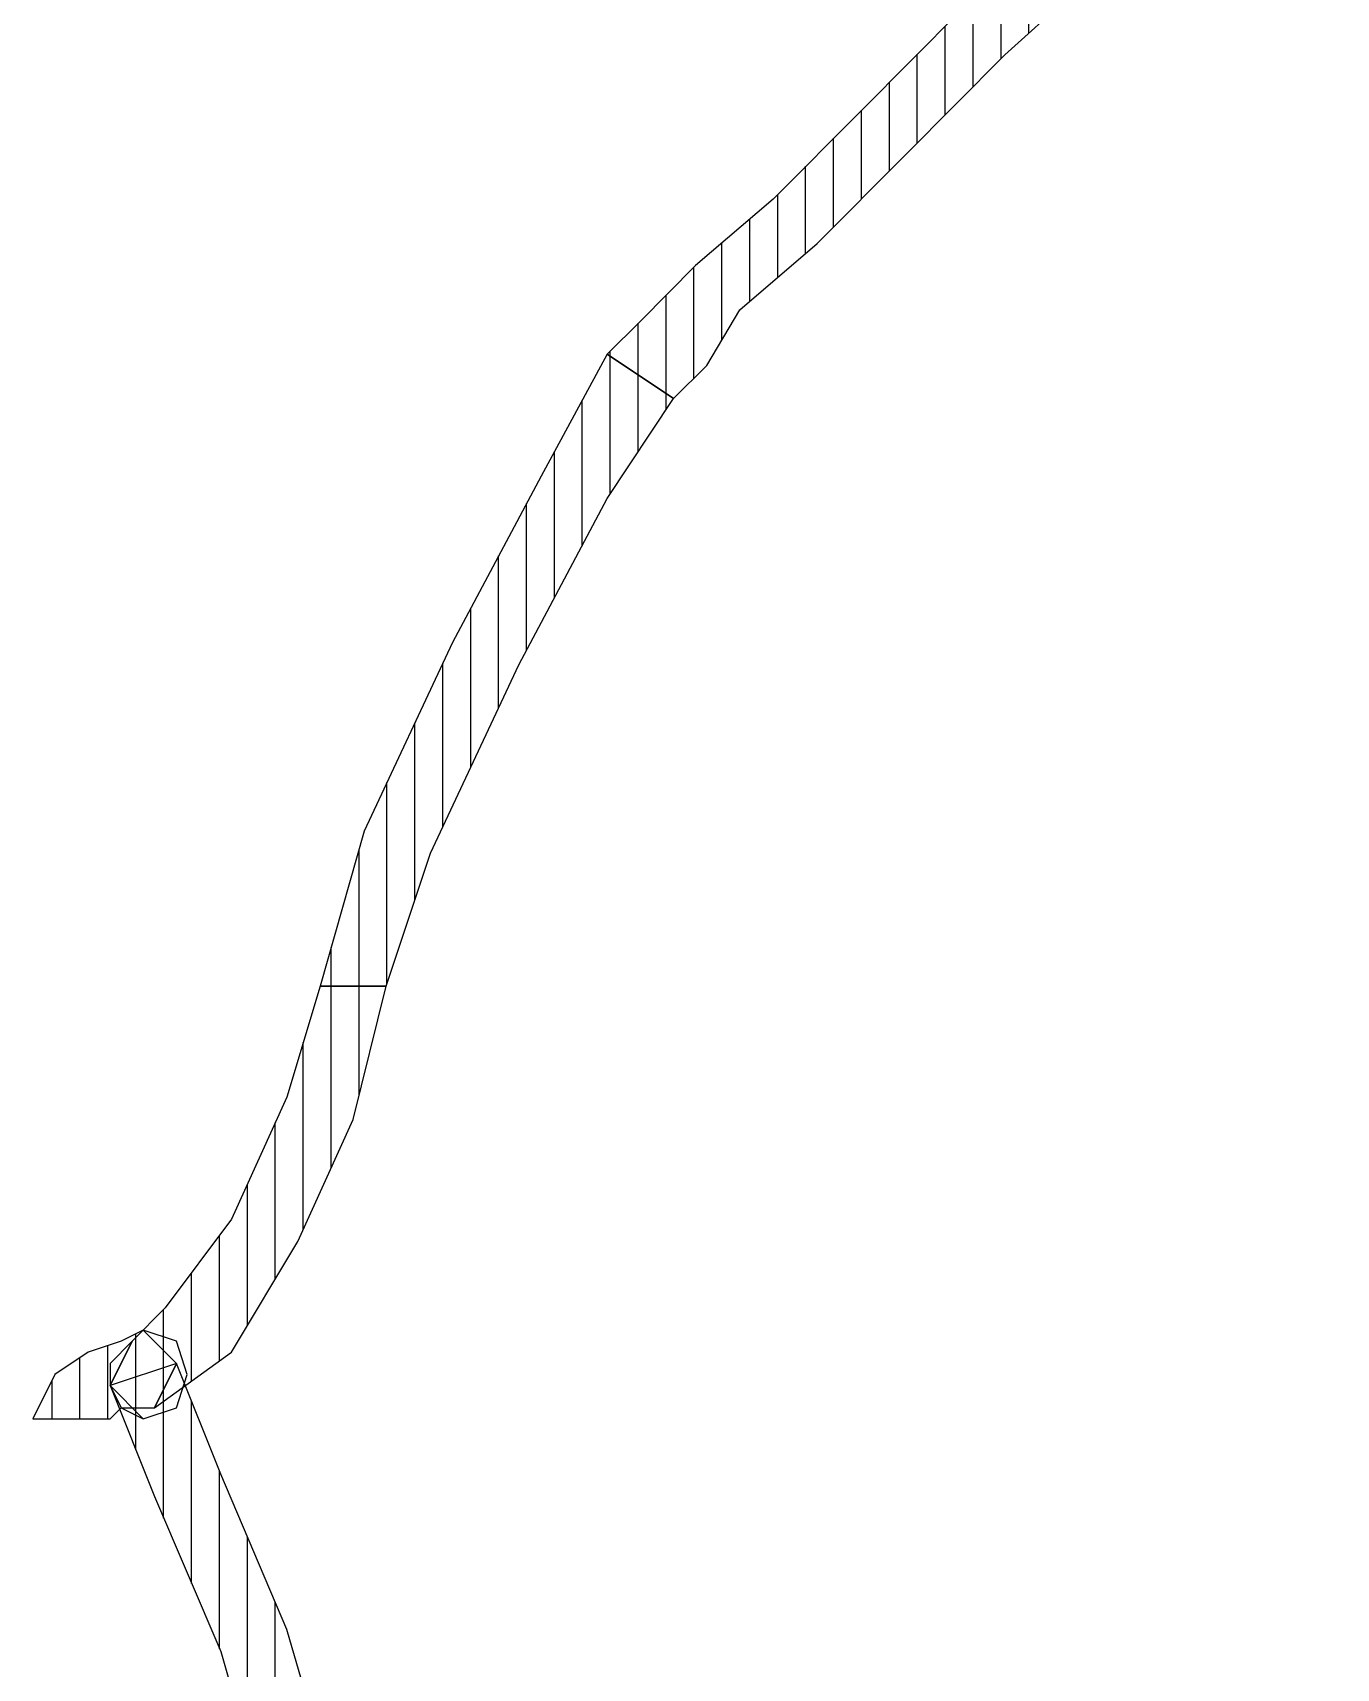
# Model space of a CAD drawing. Header units: millimetres. Extents: x 11489 to 12006, y 36725 to 37730.
# Drawn here: x 11679.77 to 11685.6, y 36957.45 to 36964.78 of the extents above; entities that cross this region are included whole.
import ezdxf

# ---------------------------------------------------------------- set-up
doc = ezdxf.new("R2010")
doc.units = ezdxf.units.MM
doc.layers.add('OC-Mutfak_Ekipman', color=252, linetype='Continuous')
pattern_1 = [(360, (-19413.11011, 29189.02214), (1e-16, 0.125), [25])]

# ---------------------------------------------------------------- blocks, each defined once
blk = doc.blocks.new('A$C0b4f8896')
at = {"ltscale": 30}
h = blk.add_hatch(dxfattribs=at)
h.set_pattern_fill('DC_LINES', color=256, scale=0.1, style=0)
h.set_pattern_definition(pattern_1)
edge = h.paths.add_edge_path(flags=0)
edge.add_line((44.6572, 44.7256), (44.8062, 44.874))
edge.add_line((44.8062, 44.874), (44.7565, 44.9727))
edge.add_line((44.7565, 44.9727), (44.7068, 45.1211))
edge.add_line((44.7068, 45.1211), (44.6075, 45.2695))
edge.add_line((44.6075, 45.2695), (44.4088, 45.3691))
edge.add_line((44.4088, 45.3691), (44.4088, 45.0723))
edge.add_line((44.4088, 45.0723), (44.4088, 45.0225))
edge.add_line((44.4088, 45.0225), (44.4585, 44.9727))
edge.add_line((44.4585, 44.9727), (44.4088, 44.874))
edge.add_line((44.4088, 44.874), (44.5578, 45.0225))
edge.add_line((44.5578, 45.0225), (44.4088, 44.874))
edge.add_line((44.4088, 44.874), (44.4585, 44.7256))
edge.add_line((44.4585, 44.7256), (44.6075, 44.6768))
edge.add_line((44.6075, 44.6768), (44.7565, 44.7256))
edge.add_line((44.7565, 44.7256), (44.8062, 44.874))
h = blk.add_hatch(dxfattribs=at)
h.set_pattern_fill('DC_LINES', color=256, scale=0.1, style=0)
h.set_pattern_definition(pattern_1)
edge = h.paths.add_edge_path(flags=0)
edge.add_line((38.1002, 43.3408), (38.1002, 42.9941))
edge.add_line((38.1002, 42.9941), (38.8453, 43.0928))
edge.add_line((38.8453, 43.0928), (39.6897, 43.2412))
edge.add_line((39.6897, 43.2412), (40.6335, 43.4395))
edge.add_line((40.6335, 43.4395), (41.6767, 43.6865))
edge.add_line((41.6767, 43.6865), (42.6205, 43.9834))
edge.add_line((42.6205, 43.9834), (43.465, 44.2314))
edge.add_line((43.465, 44.2314), (44.1604, 44.5273))
edge.add_line((44.1604, 44.5273), (44.6572, 44.7256))
edge.add_line((44.6572, 44.7256), (44.5578, 45.0225))
edge.add_line((44.5578, 45.0225), (44.061, 44.8242))
edge.add_line((44.061, 44.8242), (43.3656, 44.5273))
edge.add_line((43.3656, 44.5273), (42.5212, 44.2803))
edge.add_line((42.5212, 44.2803), (41.5773, 43.9834))
edge.add_line((41.5773, 43.9834), (40.6335, 43.7363))
edge.add_line((40.6335, 43.7363), (39.6897, 43.5381))
edge.add_line((39.6897, 43.5381), (38.8453, 43.3896))
edge.add_line((38.8453, 43.3896), (38.1002, 43.3896))
edge.add_line((38.1002, 43.3896), (38.1002, 43.0439))
edge.add_line((38.1002, 43.0439), (38.1002, 43.3896))
edge.add_line((38.1002, 43.3896), (37.9511, 43.3408))
edge.add_line((37.9511, 43.3408), (37.9014, 43.1924))
edge.add_line((37.9014, 43.1924), (37.9511, 43.0439))
edge.add_line((37.9511, 43.0439), (38.1002, 42.9941))
h = blk.add_hatch(dxfattribs=at)
h.set_pattern_fill('DC_LINES', color=256, scale=0.1, style=0)
h.set_pattern_definition(pattern_1)
edge = h.paths.add_edge_path(flags=0)
edge.add_line((38.1002, 42.9941), (38.8453, 43.0928))
edge.add_line((38.8453, 43.0928), (39.6897, 43.2412))
edge.add_line((39.6897, 43.2412), (40.6335, 43.4395))
edge.add_line((40.6335, 43.4395), (41.6767, 43.6865))
edge.add_line((41.6767, 43.6865), (42.6205, 43.9834))
edge.add_line((42.6205, 43.9834), (43.465, 44.2314))
edge.add_line((43.465, 44.2314), (44.1604, 44.5273))
edge.add_line((44.1604, 44.5273), (44.6572, 44.7256))
edge.add_line((44.6572, 44.7256), (44.5578, 45.0225))
edge.add_line((44.5578, 45.0225), (44.061, 44.8242))
edge.add_line((44.061, 44.8242), (43.3656, 44.5273))
edge.add_line((43.3656, 44.5273), (42.5212, 44.2803))
edge.add_line((42.5212, 44.2803), (41.5773, 43.9834))
edge.add_line((41.5773, 43.9834), (40.6335, 43.7363))
edge.add_line((40.6335, 43.7363), (39.6897, 43.5381))
edge.add_line((39.6897, 43.5381), (38.8453, 43.3896))
edge.add_line((38.8453, 43.3896), (38.1002, 43.3896))
h = blk.add_hatch(dxfattribs=at)
h.set_pattern_fill('DC_LINES', color=256, scale=0.1, style=0)
h.set_pattern_definition(pattern_1)
edge = h.paths.add_edge_path(flags=0)
edge.add_line((44.6572, 44.7256), (44.4585, 44.8242))
edge.add_line((44.4585, 44.8242), (44.7068, 44.4785))
edge.add_line((44.7068, 44.4785), (45.2036, 44.1816))
edge.add_line((45.2036, 44.1816), (45.75, 43.9346))
edge.add_line((45.75, 43.9346), (46.3461, 43.7861))
edge.add_line((46.3461, 43.7861), (46.3461, 44.082))
edge.add_line((46.3461, 44.082), (45.8493, 44.2314))
edge.add_line((45.8493, 44.2314), (45.3029, 44.4785))
edge.add_line((45.3029, 44.4785), (44.9055, 44.7754))
edge.add_line((44.9055, 44.7754), (44.7565, 44.9238))
edge.add_line((44.7565, 44.9238), (44.5578, 45.0225))
edge.add_line((44.5578, 45.0225), (44.7565, 44.9238))
edge.add_line((44.7565, 44.9238), (44.6572, 45.0225))
edge.add_line((44.6572, 45.0225), (44.5578, 45.0225))
edge.add_line((44.5578, 45.0225), (44.4585, 44.9727))
edge.add_line((44.4585, 44.9727), (44.4585, 44.8242))
h = blk.add_hatch(dxfattribs=at)
h.set_pattern_fill('DC_LINES', color=256, scale=0.1, style=0)
h.set_pattern_definition(pattern_1)
edge = h.paths.add_edge_path(flags=0)
edge.add_line((46.3461, 43.7861), (46.9421, 43.5879))
edge.add_line((46.9421, 43.5879), (47.7866, 43.1924))
edge.add_line((47.7866, 43.1924), (48.5317, 42.7959))
edge.add_line((48.5317, 42.7959), (48.9788, 42.499))
edge.add_line((48.9788, 42.499), (49.1775, 42.7959))
edge.add_line((49.1775, 42.7959), (48.631, 43.0928))
edge.add_line((48.631, 43.0928), (47.886, 43.4893))
edge.add_line((47.886, 43.4893), (47.0415, 43.8848))
edge.add_line((47.0415, 43.8848), (46.3461, 44.082))
h = blk.add_hatch(dxfattribs=at)
h.set_pattern_fill('DC_LINES', color=256, scale=0.1, style=0)
h.set_pattern_definition(pattern_1)
edge = h.paths.add_edge_path(flags=0)
edge.add_line((48.9788, 42.499), (49.1279, 42.3506))
edge.add_line((49.1279, 42.3506), (49.3762, 42.2021))
edge.add_line((49.3762, 42.2021), (49.6743, 41.8564))
edge.add_line((49.6743, 41.8564), (50.0717, 41.46))
edge.add_line((50.0717, 41.46), (50.5187, 41.0156))
edge.add_line((50.5187, 41.0156), (50.9658, 40.5205))
edge.add_line((50.9658, 40.5205), (51.5121, 40.0254))
edge.add_line((51.5121, 40.0254), (52.0586, 39.5312))
edge.add_line((52.0586, 39.5312), (52.2573, 39.7285))
edge.add_line((52.2573, 39.7285), (51.7109, 40.2236))
edge.add_line((51.7109, 40.2236), (51.1645, 40.7178))
edge.add_line((51.1645, 40.7178), (50.7174, 41.2129))
edge.add_line((50.7174, 41.2129), (50.2703, 41.6582))
edge.add_line((50.2703, 41.6582), (49.8729, 42.0537))
edge.add_line((49.8729, 42.0537), (49.5749, 42.4004))
edge.add_line((49.5749, 42.4004), (49.3265, 42.6475))
edge.add_line((49.3265, 42.6475), (49.1775, 42.7959))
for p, q in [((44.6075, 45.2695), (44.4088, 45.3691)), ((44.4088, 45.3691), (44.4088, 45.0723)), ((44.7068, 45.1211), (44.6075, 45.2695)), ((44.4088, 45.0723), (44.4088, 45.0723)), ((44.4088, 45.0723), (44.4088, 45.0225)), ((44.7565, 44.9727), (44.7068, 45.1211)), ((44.5578, 45.0225), (44.061, 44.8242)), ((44.5578, 45.0225), (44.061, 44.8242)), ((44.4088, 45.0225), (44.4585, 44.9727)), ((44.4088, 44.874), (44.5578, 45.0225)), ((44.5578, 45.0225), (44.4088, 44.874)), ((44.5578, 45.0225), (44.4585, 44.9727)), ((44.7565, 44.9238), (44.5578, 45.0225)), ((44.5578, 45.0225), (44.7565, 44.9238)), ((44.6572, 45.0225), (44.5578, 45.0225)), ((44.6572, 44.7256), (44.5578, 45.0225)), ((44.6572, 44.7256), (44.5578, 45.0225)), ((44.7565, 44.9238), (44.6572, 45.0225)), ((44.4585, 44.9727), (44.4088, 44.874)), ((44.4585, 44.9727), (44.4585, 44.8242)), ((44.8062, 44.874), (44.7565, 44.9727)), ((44.9055, 44.7754), (44.7565, 44.9238)), ((44.4088, 44.874), (44.4585, 44.7256)), ((44.6572, 44.7256), (44.8062, 44.874)), ((44.8062, 44.874), (44.6572, 44.7256)), ((44.7565, 44.7256), (44.8062, 44.874)), ((44.061, 44.8242), (43.3656, 44.5273)), ((44.061, 44.8242), (43.3656, 44.5273)), ((44.6572, 44.7256), (44.4585, 44.8242)), ((44.4585, 44.8242), (44.7068, 44.4785)), ((44.4585, 44.8242), (44.6572, 44.7256)), ((45.3029, 44.4785), (44.9055, 44.7754)), ((44.1604, 44.5273), (44.6572, 44.7256)), ((44.1604, 44.5273), (44.6572, 44.7256)), ((44.4585, 44.7256), (44.6075, 44.6768)), ((44.6075, 44.6768), (44.7565, 44.7256)), ((44.6572, 44.7256), (44.6572, 44.7256)), ((44.6572, 44.7256), (44.6572, 44.7256)), ((43.3656, 44.5273), (42.5212, 44.2803)), ((43.3656, 44.5273), (42.5212, 44.2803)), ((43.465, 44.2314), (44.1604, 44.5273)), ((43.465, 44.2314), (44.1604, 44.5273)), ((44.7068, 44.4785), (45.2036, 44.1816)), ((45.8493, 44.2314), (45.3029, 44.4785)), ((42.6205, 43.9834), (43.465, 44.2314)), ((42.6205, 43.9834), (43.465, 44.2314)), ((45.2036, 44.1816), (45.75, 43.9346)), ((46.3461, 44.082), (45.8493, 44.2314)), ((47.0415, 43.8848), (46.3461, 44.082)), ((46.3461, 44.082), (46.3461, 44.082)), ((46.3461, 44.082), (46.3461, 43.7861)), ((46.3461, 43.7861), (46.3461, 44.082)), ((45.75, 43.9346), (46.3461, 43.7861)), ((47.886, 43.4893), (47.0415, 43.8848)), ((46.3461, 43.7861), (46.3461, 43.7861)), ((46.3461, 43.7861), (46.9421, 43.5879)), ((46.3461, 43.7861), (46.3461, 43.7861)), ((46.9421, 43.5879), (47.7866, 43.1924)), ((48.631, 43.0928), (47.886, 43.4893)), ((47.7866, 43.1924), (48.5317, 42.7959)), ((49.1775, 42.7959), (48.631, 43.0928)), ((48.5317, 42.7959), (48.9788, 42.499)), ((49.1775, 42.7959), (48.9788, 42.499)), ((48.9788, 42.499), (49.1775, 42.7959)), ((49.3265, 42.6475), (49.1775, 42.7959)), ((49.1775, 42.7959), (49.1775, 42.7959)), ((49.5749, 42.4004), (49.3265, 42.6475)), ((48.9788, 42.499), (48.9788, 42.499)), ((48.9788, 42.499), (49.1279, 42.3506)), ((48.9788, 42.499), (48.9788, 42.499)), ((49.1279, 42.3506), (49.3762, 42.2021)), ((49.8729, 42.0537), (49.5749, 42.4004)), ((49.3762, 42.2021), (49.6743, 41.8564)), ((50.2703, 41.6582), (49.8729, 42.0537)), ((49.6743, 41.8564), (50.0717, 41.46)), ((50.7174, 41.2129), (50.2703, 41.6582)), ((50.0717, 41.46), (50.5187, 41.0156)), ((50.5187, 41.0156), (50.9658, 40.5205))]:
    blk.add_line(p, q, dxfattribs=at)

msp = doc.modelspace()

# ---------------------------------------------------------------- block references
at = {"layer": 'OC-Mutfak_Ekipman', "linetype": 'Continuous', "rotation": 89.99999999999999}
msp.add_blockref('A$C0b4f8896', (11725.1357, 36914.1627), dxfattribs=at)

doc.saveas('drawing.dxf')
